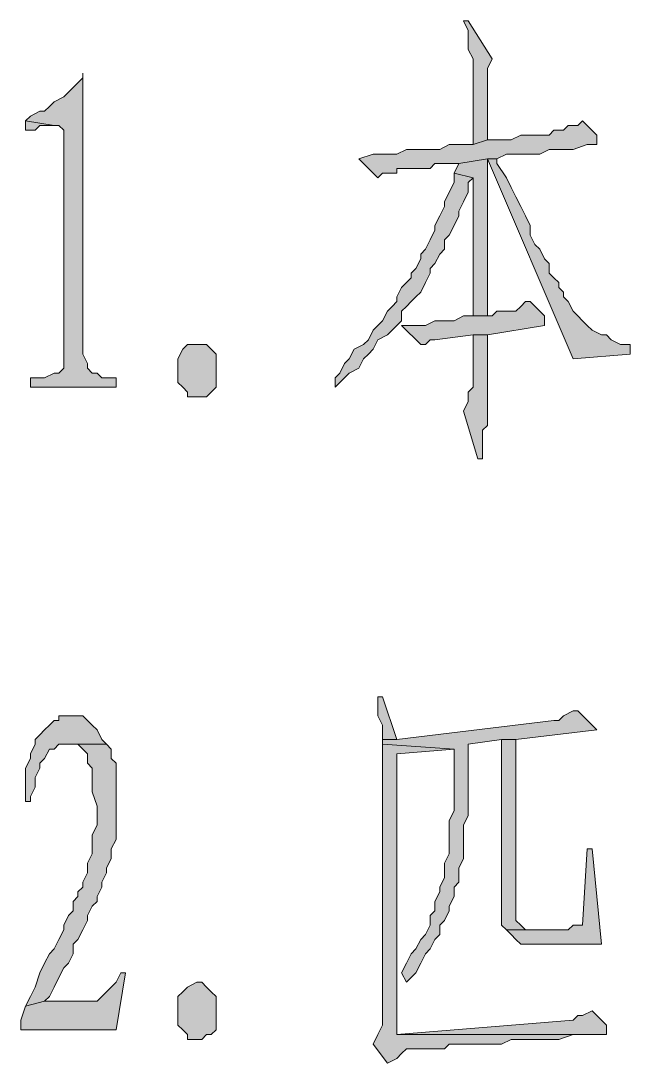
# Model space of a CAD drawing. Header units: millimetres. Extents: x 24 to 410, y 10 to 282.
# Drawn here: x 280.63 to 286.05, y 80.73 to 90 of the extents above; entities that cross this region are included whole.
import ezdxf

# ---------------------------------------------------------------- set-up
doc = ezdxf.new("R2010")
doc.units = ezdxf.units.MM

msp = doc.modelspace()

# ---------------------------------------------------------------- hatches: boundary and pattern name
h = msp.add_hatch(color=7)
h.dxf.hatch_style = 2
h.paths.add_polyline_path([(284.607, 90.000667), (284.564667, 90.000667), (284.607, 89.916), (284.607, 89.746667), (284.649333, 89.662), (284.649333, 88.9), (284.776333, 88.942333), (284.776333, 89.323333), (284.776333, 89.365667), (284.776333, 89.577333), (284.818667, 89.662)])
h = msp.add_hatch(color=7)
h.dxf.hatch_style = 2
h.paths.add_polyline_path([(281.178, 89.535), (281.178, 89.492667), (281.135667, 89.450333), (281.093333, 89.408), (281.051, 89.365667), (281.008667, 89.323333), (280.924, 89.281), (280.881667, 89.238667), (280.839333, 89.196333), (280.797, 89.196333), (280.712333, 89.154), (280.67, 89.111667), (280.924, 89.069333), (280.966333, 89.069333), (281.008667, 89.027), (281.008667, 86.910333), (280.966333, 86.868), (280.924, 86.868), (280.839333, 86.825667), (280.712333, 86.825667), (280.712333, 86.741), (281.474333, 86.741), (281.474333, 86.825667), (281.347333, 86.825667), (281.305, 86.868), (281.262667, 86.868), (281.220333, 86.910333), (281.220333, 86.952667), (281.178, 87.037333)])
h = msp.add_hatch(color=7)
h.dxf.hatch_style = 2
h.paths.add_polyline_path([(280.67, 89.111667), (280.67, 89.027), (280.754667, 89.027), (280.797, 89.069333), (280.924, 89.069333)])
h = msp.add_hatch(color=7)
h.dxf.hatch_style = 2
h.paths.add_polyline_path([(285.623, 89.111667), (285.580667, 89.069333), (285.496, 89.069333), (285.453667, 89.027), (285.369, 89.027), (285.326667, 88.984667), (285.072667, 88.984667), (284.988, 88.942333), (284.776333, 88.942333), (284.649333, 88.9), (284.607, 88.9), (284.522333, 88.9), (284.437667, 88.9), (284.353, 88.857667), (284.056667, 88.857667), (283.972, 88.815333), (283.760333, 88.815333), (283.633333, 88.773), (283.802667, 88.603667), (283.845, 88.646), (283.972, 88.646), (283.972, 88.688333), (284.268333, 88.688333), (284.310667, 88.730667), (284.522333, 88.730667), (284.776333, 88.773), (284.861, 88.773), (284.945667, 88.815333), (285.242, 88.815333), (285.326667, 88.857667), (285.538333, 88.857667), (285.665333, 88.9), (285.75, 88.9), (285.75, 88.984667)])
h = msp.add_hatch(color=7)
h.dxf.hatch_style = 2
h.paths.add_polyline_path([(284.776333, 88.773), (284.522333, 88.730667), (284.48, 88.646), (284.649333, 88.603667), (284.649333, 87.376), (284.776333, 87.376), (284.776333, 88.561333), (284.776333, 88.688333)])
h = msp.add_hatch(color=7)
h.dxf.hatch_style = 2
h.paths.add_polyline_path([(284.861, 88.773), (284.776333, 88.773), (285.538333, 86.995), (286.046333, 87.037333), (286.046333, 87.122), (286.004, 87.122), (285.961667, 87.122), (285.877, 87.164333), (285.834667, 87.206667), (285.792333, 87.206667), (285.707667, 87.249), (285.665333, 87.291333), (285.623, 87.333667), (285.580667, 87.376), (285.538333, 87.418333), (285.496, 87.503), (285.453667, 87.545333), (285.453667, 87.587667), (285.411333, 87.63), (285.411333, 87.672333), (285.369, 87.714667), (285.326667, 87.757), (285.326667, 87.841667), (285.284333, 87.884), (285.242, 87.968667), (285.199667, 88.011), (285.157333, 88.095667), (285.157333, 88.180333), (285.115, 88.265), (285.072667, 88.349667), (285.030333, 88.434333), (284.988, 88.519), (284.945667, 88.603667), (284.861, 88.730667)])
h = msp.add_hatch(color=7)
h.dxf.hatch_style = 2
h.paths.add_polyline_path([(284.48, 88.646), (284.48, 88.561333), (284.437667, 88.476667), (284.395333, 88.392), (284.395333, 88.349667), (284.353, 88.265), (284.310667, 88.180333), (284.310667, 88.138), (284.268333, 88.053333), (284.226, 87.968667), (284.183667, 87.926333), (284.183667, 87.884), (284.141333, 87.799333), (284.099, 87.757), (284.099, 87.714667), (284.056667, 87.672333), (284.014333, 87.63), (283.972, 87.545333), (283.972, 87.503), (283.929667, 87.460667), (283.887333, 87.418333), (283.845, 87.333667), (283.802667, 87.291333), (283.760333, 87.249), (283.718, 87.164333), (283.675667, 87.122), (283.591, 87.079667), (283.548667, 86.995), (283.506333, 86.952667), (283.464, 86.868), (283.421667, 86.825667), (283.421667, 86.741), (283.464, 86.783333), (283.506333, 86.825667), (283.548667, 86.868), (283.633333, 86.910333), (283.675667, 86.995), (283.718, 87.037333), (283.760333, 87.079667), (283.802667, 87.164333), (283.887333, 87.206667), (283.929667, 87.249), (283.972, 87.291333), (284.014333, 87.333667), (284.014333, 87.418333), (284.056667, 87.460667), (284.099, 87.503), (284.141333, 87.545333), (284.183667, 87.587667), (284.226, 87.672333), (284.268333, 87.757), (284.268333, 87.799333), (284.310667, 87.841667), (284.353, 87.926333), (284.395333, 87.968667), (284.395333, 88.053333), (284.437667, 88.095667), (284.48, 88.180333), (284.522333, 88.265), (284.522333, 88.307333), (284.564667, 88.392), (284.607, 88.476667), (284.607, 88.561333), (284.649333, 88.603667)])
h = msp.add_hatch(color=7)
h.dxf.hatch_style = 2
h.paths.add_polyline_path([(285.157333, 87.503), (285.115, 87.503), (285.072667, 87.460667), (285.030333, 87.418333), (284.861, 87.418333), (284.818667, 87.376), (284.564667, 87.376), (284.48, 87.333667), (284.310667, 87.333667), (284.226, 87.291333), (284.014333, 87.291333), (284.183667, 87.122), (284.226, 87.122), (284.268333, 87.164333), (284.310667, 87.164333), (284.649333, 87.206667), (284.776333, 87.206667), (285.284333, 87.291333), (285.284333, 87.376)])
h = msp.add_hatch(color=7)
h.dxf.hatch_style = 2
h.paths.add_polyline_path([(284.776333, 87.206667), (284.649333, 87.206667), (284.649333, 87.122), (284.649333, 86.741), (284.607, 86.698667), (284.607, 86.614), (284.564667, 86.529333), (284.691667, 86.106), (284.734, 86.106), (284.734, 86.148333), (284.734, 86.36), (284.776333, 86.402333), (284.776333, 86.529333), (284.776333, 86.571667)])
h = msp.add_hatch(color=7)
h.dxf.hatch_style = 2
h.paths.add_polyline_path([(282.278667, 86.656333), (282.109333, 86.656333), (282.109333, 86.698667), (282.067, 86.741), (282.024667, 86.783333), (282.024667, 86.995), (282.067, 87.079667), (282.109333, 87.122), (282.278667, 87.122), (282.321, 87.079667), (282.363333, 87.037333), (282.363333, 86.741), (282.321, 86.698667)])
h = msp.add_hatch(color=7)
h.dxf.hatch_style = 2
h.paths.add_polyline_path([(283.845, 83.989333), (283.802667, 83.989333), (283.802667, 83.904667), (283.802667, 83.82), (283.845, 83.735333), (283.845, 83.608333), (283.972, 83.608333)])
h = msp.add_hatch(color=7)
h.dxf.hatch_style = 2
h.paths.add_polyline_path([(281.093333, 83.82), (280.966333, 83.82), (280.966333, 83.777667), (280.924, 83.777667), (280.881667, 83.735333), (280.839333, 83.693), (280.797, 83.650667), (280.754667, 83.608333), (280.754667, 83.566), (280.712333, 83.481333), (280.712333, 83.439), (280.67, 83.354333), (280.67, 83.058), (280.712333, 83.058), (280.712333, 83.100333), (280.754667, 83.185), (280.754667, 83.269667), (280.797, 83.354333), (280.797, 83.396667), (280.839333, 83.439), (280.881667, 83.523667), (280.924, 83.523667), (280.966333, 83.566), (281.008667, 83.566), (281.389667, 83.566), (281.347333, 83.608333), (281.305, 83.693), (281.262667, 83.735333), (281.220333, 83.777667), (281.178, 83.82)])
h = msp.add_hatch(color=7)
h.dxf.hatch_style = 2
h.paths.add_polyline_path([(285.580667, 83.862333), (285.538333, 83.862333), (285.453667, 83.82), (285.411333, 83.777667), (285.369, 83.777667), (283.972, 83.608333), (283.845, 83.608333), (283.845, 83.566), (284.48, 83.523667), (284.48, 82.973333), (284.437667, 82.888667), (284.437667, 82.592333), (284.395333, 82.507667), (284.395333, 82.465333), (284.395333, 82.423), (284.395333, 82.380667), (284.353, 82.296), (284.353, 82.253667), (284.310667, 82.169), (284.310667, 82.084333), (284.268333, 82.042), (284.268333, 81.957333), (284.226, 81.872667), (284.183667, 81.830333), (284.141333, 81.745667), (284.099, 81.703333), (284.056667, 81.618667), (284.014333, 81.534), (284.056667, 81.449333), (284.099, 81.491667), (284.141333, 81.534), (284.183667, 81.618667), (284.226, 81.703333), (284.268333, 81.745667), (284.310667, 81.830333), (284.353, 81.872667), (284.353, 81.957333), (284.395333, 81.999667), (284.437667, 82.084333), (284.437667, 82.126667), (284.48, 82.211333), (284.48, 82.296), (284.522333, 82.338333), (284.522333, 82.465333), (284.564667, 82.55), (284.564667, 82.846333), (284.607, 82.931), (284.607, 83.566), (284.903333, 83.608333), (285.030333, 83.608333), (285.75, 83.693), (285.707667, 83.735333)])
h = msp.add_hatch(color=7)
h.dxf.hatch_style = 2
h.paths.add_polyline_path([(281.389667, 83.566), (281.008667, 83.566), (281.051, 83.566), (281.135667, 83.566), (281.178, 83.523667), (281.220333, 83.481333), (281.220333, 83.396667), (281.262667, 83.354333), (281.262667, 83.142667), (281.305, 83.015667), (281.305, 82.846333), (281.262667, 82.761667), (281.262667, 82.592333), (281.220333, 82.507667), (281.220333, 82.423), (281.178, 82.338333), (281.178, 82.296), (281.135667, 82.253667), (281.135667, 82.211333), (281.093333, 82.169), (281.093333, 82.084333), (281.051, 82.042), (281.008667, 81.957333), (281.008667, 81.915), (280.966333, 81.830333), (280.924, 81.745667), (280.881667, 81.703333), (280.839333, 81.618667), (280.797, 81.534), (280.754667, 81.407), (280.712333, 81.322333), (280.67, 81.237667), (280.839333, 81.28), (280.881667, 81.322333), (280.924, 81.407), (280.966333, 81.491667), (281.008667, 81.576333), (281.051, 81.618667), (281.093333, 81.703333), (281.093333, 81.788), (281.135667, 81.830333), (281.178, 81.915), (281.220333, 81.999667), (281.220333, 82.042), (281.262667, 82.126667), (281.305, 82.169), (281.305, 82.211333), (281.347333, 82.296), (281.347333, 82.338333), (281.389667, 82.423), (281.389667, 82.465333), (281.432, 82.55), (281.432, 82.634667), (281.474333, 82.719333), (281.474333, 83.396667), (281.432, 83.439), (281.432, 83.523667)])
h = msp.add_hatch(color=7)
h.dxf.hatch_style = 2
h.paths.add_polyline_path([(283.845, 83.566), (283.845, 81.153), (283.845, 81.110667), (283.845, 81.068333), (283.802667, 80.983667), (283.760333, 80.899), (283.887333, 80.729667), (283.972, 80.772), (284.014333, 80.814333), (284.056667, 80.856667), (284.395333, 80.856667), (284.437667, 80.899), (284.903333, 80.899), (284.988, 80.941333), (285.411333, 80.941333), (285.538333, 80.983667), (285.75, 80.983667), (283.972, 80.983667), (283.972, 83.481333), (284.48, 83.523667)])
h = msp.add_hatch(color=7)
h.dxf.hatch_style = 2
h.paths.add_polyline_path([(285.030333, 83.608333), (284.903333, 83.608333), (284.903333, 82.084333), (284.903333, 81.957333), (284.945667, 81.915), (285.199667, 81.915), (285.115, 81.915), (285.072667, 81.957333), (285.030333, 81.999667)])
h = msp.add_hatch(color=7)
h.dxf.hatch_style = 2
h.paths.add_polyline_path([(285.707667, 82.634667), (285.665333, 82.634667), (285.623, 81.957333), (285.538333, 81.957333), (285.496, 81.915), (284.945667, 81.915), (284.988, 81.872667), (285.030333, 81.830333), (285.072667, 81.788), (285.665333, 81.788), (285.75, 81.788), (285.792333, 81.788)])
h = msp.add_hatch(color=7)
h.dxf.hatch_style = 2
h.paths.add_polyline_path([(281.559, 81.534), (281.516667, 81.534), (281.474333, 81.449333), (281.432, 81.407), (281.389667, 81.364667), (281.347333, 81.322333), (281.305, 81.28), (280.839333, 81.28), (280.67, 81.237667), (280.627667, 81.110667), (280.627667, 81.026), (281.474333, 81.026)])
h = msp.add_hatch(color=7)
h.dxf.hatch_style = 2
h.paths.add_polyline_path([(282.278667, 80.983667), (282.236333, 80.941333), (282.109333, 80.941333), (282.109333, 80.983667), (282.067, 81.026), (282.024667, 81.068333), (282.024667, 81.322333), (282.067, 81.364667), (282.109333, 81.407), (282.194, 81.449333), (282.236333, 81.449333), (282.278667, 81.407), (282.321, 81.364667), (282.363333, 81.322333), (282.363333, 81.026), (282.321, 80.983667)])
h = msp.add_hatch(color=7)
h.dxf.hatch_style = 2
h.paths.add_polyline_path([(285.707667, 81.195333), (285.623, 81.153), (285.580667, 81.153), (285.538333, 81.110667), (283.972, 80.983667), (285.834667, 80.983667), (285.834667, 81.068333)])

# ---------------------------------------------------------------- linework, layer by layer
at = {"color": 7, "lineweight": 0}
for points in [[(284.607, 90.000667), (284.564667, 90.000667), (284.607, 89.916), (284.607, 89.746667), (284.649333, 89.662), (284.649333, 88.9), (284.776333, 88.942333), (284.776333, 89.323333), (284.776333, 89.365667), (284.776333, 89.577333), (284.818667, 89.662)], [(281.178, 89.535), (281.178, 89.492667), (281.135667, 89.450333), (281.093333, 89.408), (281.051, 89.365667), (281.008667, 89.323333), (280.924, 89.281), (280.881667, 89.238667), (280.839333, 89.196333), (280.797, 89.196333), (280.712333, 89.154), (280.67, 89.111667), (280.924, 89.069333), (280.966333, 89.069333), (281.008667, 89.027), (281.008667, 86.910333), (280.966333, 86.868), (280.924, 86.868), (280.839333, 86.825667), (280.712333, 86.825667), (280.712333, 86.741), (281.474333, 86.741), (281.474333, 86.825667), (281.347333, 86.825667), (281.305, 86.868), (281.262667, 86.868), (281.220333, 86.910333), (281.220333, 86.952667), (281.178, 87.037333)], [(280.67, 89.111667), (280.67, 89.027), (280.754667, 89.027), (280.797, 89.069333), (280.924, 89.069333)], [(285.623, 89.111667), (285.580667, 89.069333), (285.496, 89.069333), (285.453667, 89.027), (285.369, 89.027), (285.326667, 88.984667), (285.072667, 88.984667), (284.988, 88.942333), (284.776333, 88.942333), (284.649333, 88.9), (284.607, 88.9), (284.522333, 88.9), (284.437667, 88.9), (284.353, 88.857667), (284.056667, 88.857667), (283.972, 88.815333), (283.760333, 88.815333), (283.633333, 88.773), (283.802667, 88.603667), (283.845, 88.646), (283.972, 88.646), (283.972, 88.688333), (284.268333, 88.688333), (284.310667, 88.730667), (284.522333, 88.730667), (284.776333, 88.773), (284.861, 88.773), (284.945667, 88.815333), (285.242, 88.815333), (285.326667, 88.857667), (285.538333, 88.857667), (285.665333, 88.9), (285.75, 88.9), (285.75, 88.984667)], [(284.776333, 88.773), (284.522333, 88.730667), (284.48, 88.646), (284.649333, 88.603667), (284.649333, 87.376), (284.776333, 87.376), (284.776333, 88.561333), (284.776333, 88.688333)], [(284.861, 88.773), (284.776333, 88.773), (285.538333, 86.995), (286.046333, 87.037333), (286.046333, 87.122), (286.004, 87.122), (285.961667, 87.122), (285.877, 87.164333), (285.834667, 87.206667), (285.792333, 87.206667), (285.707667, 87.249), (285.665333, 87.291333), (285.623, 87.333667), (285.580667, 87.376), (285.538333, 87.418333), (285.496, 87.503), (285.453667, 87.545333), (285.453667, 87.587667), (285.411333, 87.63), (285.411333, 87.672333), (285.369, 87.714667), (285.326667, 87.757), (285.326667, 87.841667), (285.284333, 87.884), (285.242, 87.968667), (285.199667, 88.011), (285.157333, 88.095667), (285.157333, 88.180333), (285.115, 88.265), (285.072667, 88.349667), (285.030333, 88.434333), (284.988, 88.519), (284.945667, 88.603667), (284.861, 88.730667)], [(284.48, 88.646), (284.48, 88.561333), (284.437667, 88.476667), (284.395333, 88.392), (284.395333, 88.349667), (284.353, 88.265), (284.310667, 88.180333), (284.310667, 88.138), (284.268333, 88.053333), (284.226, 87.968667), (284.183667, 87.926333), (284.183667, 87.884), (284.141333, 87.799333), (284.099, 87.757), (284.099, 87.714667), (284.056667, 87.672333), (284.014333, 87.63), (283.972, 87.545333), (283.972, 87.503), (283.929667, 87.460667), (283.887333, 87.418333), (283.845, 87.333667), (283.802667, 87.291333), (283.760333, 87.249), (283.718, 87.164333), (283.675667, 87.122), (283.591, 87.079667), (283.548667, 86.995), (283.506333, 86.952667), (283.464, 86.868), (283.421667, 86.825667), (283.421667, 86.741), (283.464, 86.783333), (283.506333, 86.825667), (283.548667, 86.868), (283.633333, 86.910333), (283.675667, 86.995), (283.718, 87.037333), (283.760333, 87.079667), (283.802667, 87.164333), (283.887333, 87.206667), (283.929667, 87.249), (283.972, 87.291333), (284.014333, 87.333667), (284.014333, 87.418333), (284.056667, 87.460667), (284.099, 87.503), (284.141333, 87.545333), (284.183667, 87.587667), (284.226, 87.672333), (284.268333, 87.757), (284.268333, 87.799333), (284.310667, 87.841667), (284.353, 87.926333), (284.395333, 87.968667), (284.395333, 88.053333), (284.437667, 88.095667), (284.48, 88.180333), (284.522333, 88.265), (284.522333, 88.307333), (284.564667, 88.392), (284.607, 88.476667), (284.607, 88.561333), (284.649333, 88.603667)], [(285.157333, 87.503), (285.115, 87.503), (285.072667, 87.460667), (285.030333, 87.418333), (284.861, 87.418333), (284.818667, 87.376), (284.564667, 87.376), (284.48, 87.333667), (284.310667, 87.333667), (284.226, 87.291333), (284.014333, 87.291333), (284.183667, 87.122), (284.226, 87.122), (284.268333, 87.164333), (284.310667, 87.164333), (284.649333, 87.206667), (284.776333, 87.206667), (285.284333, 87.291333), (285.284333, 87.376)], [(284.776333, 87.206667), (284.649333, 87.206667), (284.649333, 87.122), (284.649333, 86.741), (284.607, 86.698667), (284.607, 86.614), (284.564667, 86.529333), (284.691667, 86.106), (284.734, 86.106), (284.734, 86.148333), (284.734, 86.36), (284.776333, 86.402333), (284.776333, 86.529333), (284.776333, 86.571667)], [(282.278667, 86.656333), (282.109333, 86.656333), (282.109333, 86.698667), (282.067, 86.741), (282.024667, 86.783333), (282.024667, 86.995), (282.067, 87.079667), (282.109333, 87.122), (282.278667, 87.122), (282.321, 87.079667), (282.363333, 87.037333), (282.363333, 86.741), (282.321, 86.698667)], [(283.845, 83.989333), (283.802667, 83.989333), (283.802667, 83.904667), (283.802667, 83.82), (283.845, 83.735333), (283.845, 83.608333), (283.972, 83.608333)], [(281.093333, 83.82), (280.966333, 83.82), (280.966333, 83.777667), (280.924, 83.777667), (280.881667, 83.735333), (280.839333, 83.693), (280.797, 83.650667), (280.754667, 83.608333), (280.754667, 83.566), (280.712333, 83.481333), (280.712333, 83.439), (280.67, 83.354333), (280.67, 83.058), (280.712333, 83.058), (280.712333, 83.100333), (280.754667, 83.185), (280.754667, 83.269667), (280.797, 83.354333), (280.797, 83.396667), (280.839333, 83.439), (280.881667, 83.523667), (280.924, 83.523667), (280.966333, 83.566), (281.008667, 83.566), (281.389667, 83.566), (281.347333, 83.608333), (281.305, 83.693), (281.262667, 83.735333), (281.220333, 83.777667), (281.178, 83.82)], [(285.580667, 83.862333), (285.538333, 83.862333), (285.453667, 83.82), (285.411333, 83.777667), (285.369, 83.777667), (283.972, 83.608333), (283.845, 83.608333), (283.845, 83.566), (284.48, 83.523667), (284.48, 82.973333), (284.437667, 82.888667), (284.437667, 82.592333), (284.395333, 82.507667), (284.395333, 82.465333), (284.395333, 82.423), (284.395333, 82.380667), (284.353, 82.296), (284.353, 82.253667), (284.310667, 82.169), (284.310667, 82.084333), (284.268333, 82.042), (284.268333, 81.957333), (284.226, 81.872667), (284.183667, 81.830333), (284.141333, 81.745667), (284.099, 81.703333), (284.056667, 81.618667), (284.014333, 81.534), (284.056667, 81.449333), (284.099, 81.491667), (284.141333, 81.534), (284.183667, 81.618667), (284.226, 81.703333), (284.268333, 81.745667), (284.310667, 81.830333), (284.353, 81.872667), (284.353, 81.957333), (284.395333, 81.999667), (284.437667, 82.084333), (284.437667, 82.126667), (284.48, 82.211333), (284.48, 82.296), (284.522333, 82.338333), (284.522333, 82.465333), (284.564667, 82.55), (284.564667, 82.846333), (284.607, 82.931), (284.607, 83.566), (284.903333, 83.608333), (285.030333, 83.608333), (285.75, 83.693), (285.707667, 83.735333)], [(281.389667, 83.566), (281.008667, 83.566), (281.051, 83.566), (281.135667, 83.566), (281.178, 83.523667), (281.220333, 83.481333), (281.220333, 83.396667), (281.262667, 83.354333), (281.262667, 83.142667), (281.305, 83.015667), (281.305, 82.846333), (281.262667, 82.761667), (281.262667, 82.592333), (281.220333, 82.507667), (281.220333, 82.423), (281.178, 82.338333), (281.178, 82.296), (281.135667, 82.253667), (281.135667, 82.211333), (281.093333, 82.169), (281.093333, 82.084333), (281.051, 82.042), (281.008667, 81.957333), (281.008667, 81.915), (280.966333, 81.830333), (280.924, 81.745667), (280.881667, 81.703333), (280.839333, 81.618667), (280.797, 81.534), (280.754667, 81.407), (280.712333, 81.322333), (280.67, 81.237667), (280.839333, 81.28), (280.881667, 81.322333), (280.924, 81.407), (280.966333, 81.491667), (281.008667, 81.576333), (281.051, 81.618667), (281.093333, 81.703333), (281.093333, 81.788), (281.135667, 81.830333), (281.178, 81.915), (281.220333, 81.999667), (281.220333, 82.042), (281.262667, 82.126667), (281.305, 82.169), (281.305, 82.211333), (281.347333, 82.296), (281.347333, 82.338333), (281.389667, 82.423), (281.389667, 82.465333), (281.432, 82.55), (281.432, 82.634667), (281.474333, 82.719333), (281.474333, 83.396667), (281.432, 83.439), (281.432, 83.523667)], [(283.845, 83.566), (283.845, 81.153), (283.845, 81.110667), (283.845, 81.068333), (283.802667, 80.983667), (283.760333, 80.899), (283.887333, 80.729667), (283.972, 80.772), (284.014333, 80.814333), (284.056667, 80.856667), (284.395333, 80.856667), (284.437667, 80.899), (284.903333, 80.899), (284.988, 80.941333), (285.411333, 80.941333), (285.538333, 80.983667), (285.75, 80.983667), (283.972, 80.983667), (283.972, 83.481333), (284.48, 83.523667)], [(285.030333, 83.608333), (284.903333, 83.608333), (284.903333, 82.084333), (284.903333, 81.957333), (284.945667, 81.915), (285.199667, 81.915), (285.115, 81.915), (285.072667, 81.957333), (285.030333, 81.999667)], [(285.707667, 82.634667), (285.665333, 82.634667), (285.623, 81.957333), (285.538333, 81.957333), (285.496, 81.915), (284.945667, 81.915), (284.988, 81.872667), (285.030333, 81.830333), (285.072667, 81.788), (285.665333, 81.788), (285.75, 81.788), (285.792333, 81.788)], [(281.559, 81.534), (281.516667, 81.534), (281.474333, 81.449333), (281.432, 81.407), (281.389667, 81.364667), (281.347333, 81.322333), (281.305, 81.28), (280.839333, 81.28), (280.67, 81.237667), (280.627667, 81.110667), (280.627667, 81.026), (281.474333, 81.026)], [(282.278667, 80.983667), (282.236333, 80.941333), (282.109333, 80.941333), (282.109333, 80.983667), (282.067, 81.026), (282.024667, 81.068333), (282.024667, 81.322333), (282.067, 81.364667), (282.109333, 81.407), (282.194, 81.449333), (282.236333, 81.449333), (282.278667, 81.407), (282.321, 81.364667), (282.363333, 81.322333), (282.363333, 81.026), (282.321, 80.983667)], [(285.707667, 81.195333), (285.623, 81.153), (285.580667, 81.153), (285.538333, 81.110667), (283.972, 80.983667), (285.834667, 80.983667), (285.834667, 81.068333)]]:
    msp.add_lwpolyline(points, close=True, dxfattribs=at)

doc.saveas('drawing.dxf')
